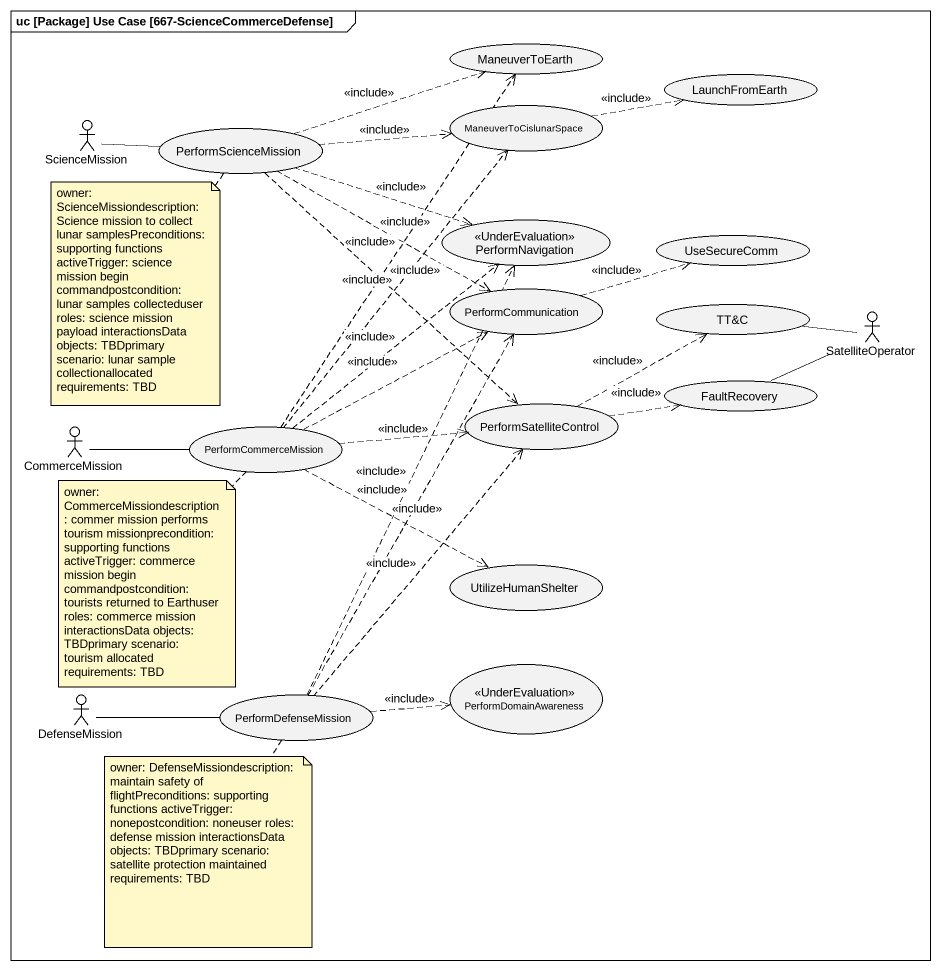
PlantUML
@startuml
mainframe uc [Package] Use Case [667-ScienceCommerceDefense]
usecase ManeuverToEarth
usecase ManeuverToCislunarSpace
usecase LaunchFromEarth
actor ScienceMission
usecase PerformScienceMission
usecase PerformNavigation <<UnderEvaluation>>
usecase UseSecureComm
usecase PerformCommunication
usecase "TT&C" as TT_C
actor SatelliteOperator
usecase FaultRecovery
actor CommerceMission
usecase PerformCommerceMission
usecase PerformSatelliteControl
usecase UtilizeHumanShelter
actor DefenseMission
usecase PerformDefenseMission
usecase PerformDomainAwareness <<UnderEvaluation>>
ManeuverToCislunarSpace .right.> LaunchFromEarth : <<include>>
PerformScienceMission .right.> ManeuverToEarth : <<include>>
PerformScienceMission .right.> ManeuverToCislunarSpace : <<include>>
PerformScienceMission -left- ScienceMission
PerformScienceMission .right.> PerformNavigation : <<include>>
PerformScienceMission .right.> PerformCommunication : <<include>>
PerformScienceMission ..> PerformSatelliteControl : <<include>>
PerformCommunication .right.> UseSecureComm : <<include>>
SatelliteOperator -left- TT_C
SatelliteOperator -left- FaultRecovery
PerformCommerceMission .up.> ManeuverToEarth : <<include>>
PerformCommerceMission .up.> ManeuverToCislunarSpace : <<include>>
PerformCommerceMission .up.> PerformNavigation : <<include>>
PerformCommerceMission .right.> PerformCommunication : <<include>>
PerformCommerceMission -left- CommerceMission
PerformCommerceMission .right.> PerformSatelliteControl : <<include>>
PerformCommerceMission .right.> UtilizeHumanShelter : <<include>>
PerformSatelliteControl .right.> TT_C : <<include>>
PerformSatelliteControl .right.> FaultRecovery : <<include>>
PerformDefenseMission .up.> PerformNavigation : <<include>>
PerformDefenseMission .up.> PerformCommunication : <<include>>
PerformDefenseMission .up.> PerformSatelliteControl : <<include>>
PerformDefenseMission -left- DefenseMission
PerformDefenseMission .right.> PerformDomainAwareness : <<include>>
note bottom of PerformScienceMission : owner: ScienceMissiondescription: Science mission to collect lunar samplesPreconditions: supporting functions activeTrigger: science mission begin commandpostcondition: lunar samples collecteduser roles: science mission payload interactionsData objects: TBDprimary scenario: lunar sample collectionallocated requirements: TBD
note bottom of PerformCommerceMission : owner: CommerceMissiondescription: commer mission performs tourism missionprecondition: supporting functions activeTrigger: commerce mission begin commandpostcondition: tourists returned to Earthuser roles: commerce mission interactionsData objects: TBDprimary scenario: tourism allocated requirements: TBD
note bottom of PerformDefenseMission : owner: DefenseMissiondescription: maintain safety of flightPreconditions: supporting functions activeTrigger: nonepostcondition: noneuser roles: defense mission interactionsData objects: TBDprimary scenario: satellite protection maintained requirements: TBD
@enduml
